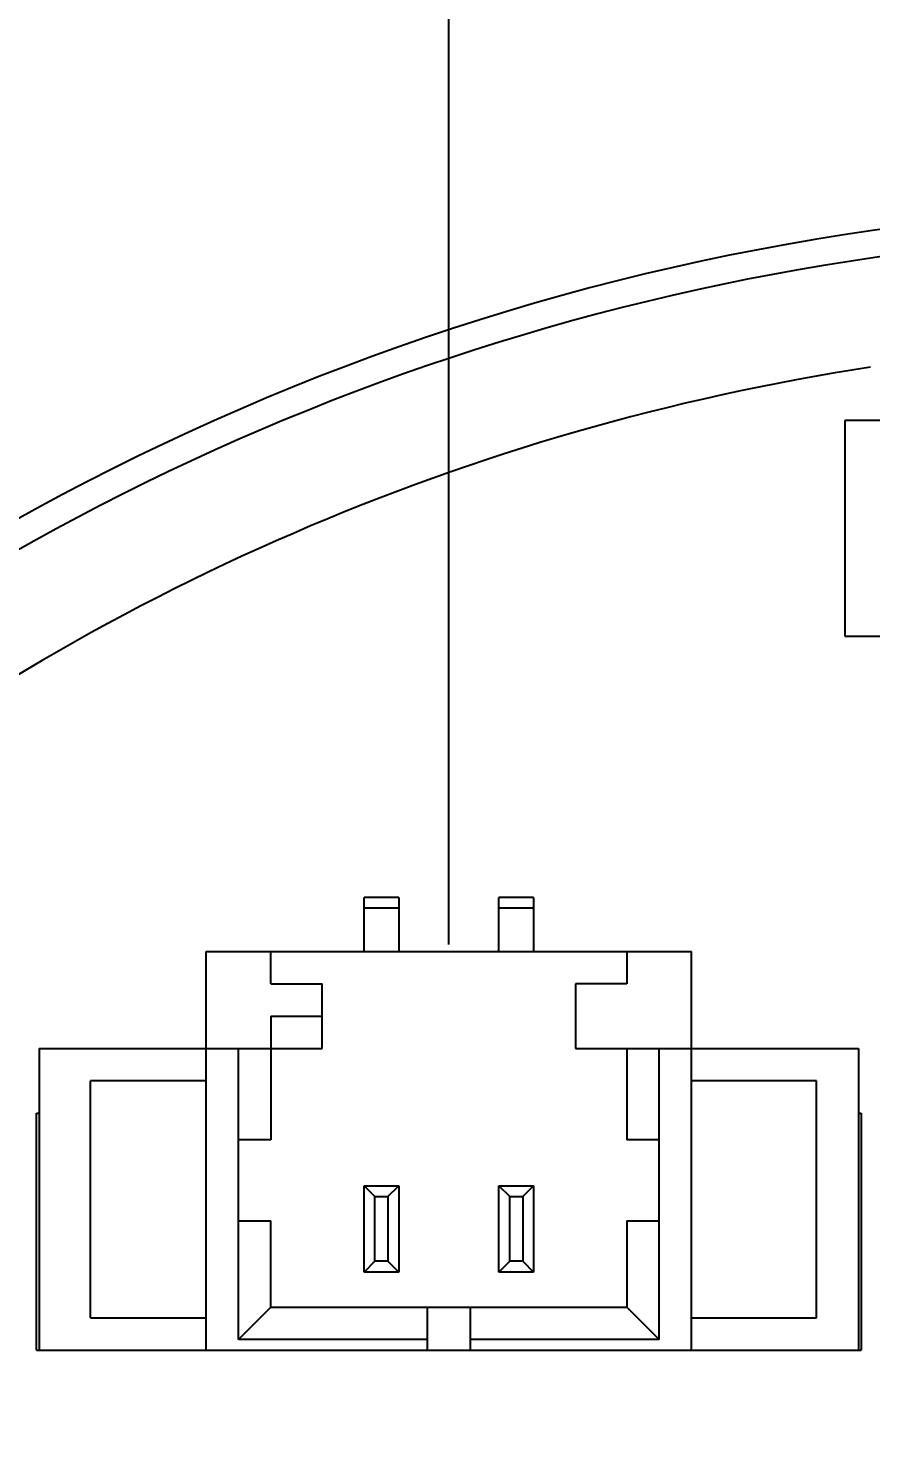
# Model space of a CAD drawing. Header units: inches. Extents: x 398 to 599, y 40 to 151.
# Drawn here: x 542.65 to 550.46, y 104.38 to 117.57 of the extents above; entities that cross this region are included whole.
import ezdxf

# ---------------------------------------------------------------- set-up
doc = ezdxf.new("R2010")
doc.units = ezdxf.units.IN
doc.header["$LTSCALE"] = 1.21
doc.header["$MEASUREMENT"] = 0
doc.header["$PDMODE"] = 3
doc.header["$PDSIZE"] = 0.3125
doc.layers.get('0').update_dxf_attribs({"linetype": 'CONTINUOUS'})
doc.layers.get('Defpoints').update_dxf_attribs({"linetype": 'CONTINUOUS'})
doc.layers.add('DIM', color=3, linetype='CONTINUOUS')
doc.styles.get("Standard").update_dxf_attribs({"font": 'txt', "width": 0.8})
doc.dimstyles.get("Standard").update_dxf_attribs({"dimtxt": 0.15625, "dimasz": 0.1875, "dimexe": 0.125, "dimexo": 0.0625, "dimgap": 0.09, "dimtad": 0, "dimtih": 1, "dimtoh": 1, "dimzin": 4, "dimdsep": 46, "dimtxsty": 'Standard', "dimblk": '_FILLED', "dimblk1": '_FILLED', "dimblk2": '_FILLED', "dimcen": 0.09, "dimazin": 1, "dimtp": 0.01, "dimtm": 0.01, "dimtfac": 1, "dimtofl": 0, "dimtmove": 0, "dimatfit": 3, "dimldrblk": '_FILLED', "dimfxl": 1, "dimtolj": 1, "dimtzin": 4, "dimarcsym": 0})

# ---------------------------------------------------------------- blocks, each defined once
blk = doc.blocks.new('_FILLED')
at = {"color": 0, "linetype": 'ByBlock'}
blk.add_solid([(0, 0), (-1, 0.1667), (-1, -0.1667)], dxfattribs=at)
blk = doc.blocks.new('*D61')
at = {"layer": 'Defpoints', "color": 0}
for p in [(553.751, 124.046), (553.751, 117.256), (540.251, 108.425)]:
    blk.add_point(p, dxfattribs=at)
at = {"layer": 'DIM', "color": 0, "lineweight": -2}
for p, q in [((540.251, 108.488), (540.251, 124.171)), ((553.751, 117.319), (553.751, 124.171)), ((542.251, 124.046), (544.111, 124.046)), ((551.751, 124.046), (549.891, 124.046))]:
    blk.add_line(p, q, dxfattribs=at)
at = {"layer": 'DIM', "color": 0, "lineweight": -2, "xscale": 2, "yscale": 2, "zscale": 2, "rotation": 180}
blk.add_blockref('_FILLED', (540.251, 124.046), dxfattribs=at)
at = {"layer": 'DIM', "color": 0, "lineweight": -2, "xscale": 2, "yscale": 2, "zscale": 2}
blk.add_blockref('_FILLED', (553.751, 124.046), dxfattribs=at)
at = {"layer": 'DIM', "color": 0, "insert": (547.001, 124.046), "char_height": 2, "attachment_point": 5}
blk.add_mtext('\\A1;13.50', dxfattribs=at)
blk = doc.blocks.new('*D62')
at = {"layer": 'Defpoints', "color": 0}
for p in [(553.751, 119.295), (553.751, 115.925), (546.551, 109.005)]:
    blk.add_point(p, dxfattribs=at)
at = {"layer": 'DIM', "color": 0, "lineweight": -2}
for p, q in [((546.551, 109.068), (546.551, 119.42)), ((553.751, 115.988), (553.751, 119.42)), ((544.551, 119.295), (542.551, 119.295)), ((555.751, 119.295), (557.751, 119.295))]:
    blk.add_line(p, q, dxfattribs=at)
at = {"layer": 'DIM', "color": 0, "lineweight": -2, "xscale": 2, "yscale": 2, "zscale": 2}
blk.add_blockref('_FILLED', (546.551, 119.295), dxfattribs=at)
at = {"layer": 'DIM', "color": 0, "lineweight": -2, "xscale": 2, "yscale": 2, "zscale": 2, "rotation": 180}
blk.add_blockref('_FILLED', (553.751, 119.295), dxfattribs=at)
at = {"layer": 'DIM', "color": 0, "insert": (550.151, 119.295), "char_height": 2, "attachment_point": 5}
blk.add_mtext('\\A1;7.20', dxfattribs=at)
blk = doc.blocks.new('*D63')
at = {"layer": 'Defpoints', "color": 0}
for p in [(553.751, 119.42), (553.751, 117.704), (560.951, 109.005)]:
    blk.add_point(p, dxfattribs=at)
at = {"layer": 'DIM', "color": 0, "lineweight": -2}
for p, q in [((553.751, 117.766), (553.751, 119.545)), ((560.951, 109.068), (560.951, 119.545)), ((551.751, 119.42), (549.751, 119.42)), ((562.951, 119.42), (564.951, 119.42))]:
    blk.add_line(p, q, dxfattribs=at)
at = {"layer": 'DIM', "color": 0, "lineweight": -2, "xscale": 2, "yscale": 2, "zscale": 2}
blk.add_blockref('_FILLED', (553.751, 119.42), dxfattribs=at)
at = {"layer": 'DIM', "color": 0, "lineweight": -2, "xscale": 2, "yscale": 2, "zscale": 2, "rotation": 180}
blk.add_blockref('_FILLED', (560.951, 119.42), dxfattribs=at)
at = {"layer": 'DIM', "color": 0, "insert": (557.351, 119.42), "char_height": 2, "attachment_point": 5}
blk.add_mtext('\\A1;7.20', dxfattribs=at)
blk = doc.blocks.new('*D65')
at = {"layer": 'Defpoints', "color": 0}
for p in [(553.751, 127.736), (553.751, 117.256), (538.001, 104.425)]:
    blk.add_point(p, dxfattribs=at)
at = {"layer": 'DIM', "color": 0, "lineweight": -2}
for p, q in [((538.001, 104.488), (538.001, 127.861)), ((553.751, 117.319), (553.751, 127.861)), ((540.001, 127.736), (542.853, 127.736)), ((551.751, 127.736), (548.899, 127.736))]:
    blk.add_line(p, q, dxfattribs=at)
at = {"layer": 'DIM', "color": 0, "lineweight": -2, "xscale": 2, "yscale": 2, "zscale": 2, "rotation": 180}
blk.add_blockref('_FILLED', (538.001, 127.736), dxfattribs=at)
at = {"layer": 'DIM', "color": 0, "lineweight": -2, "xscale": 2, "yscale": 2, "zscale": 2}
blk.add_blockref('_FILLED', (553.751, 127.736), dxfattribs=at)
at = {"layer": 'DIM', "color": 0, "insert": (545.876, 127.736), "char_height": 2, "attachment_point": 5}
blk.add_mtext('\\A1;15.75', dxfattribs=at)

msp = doc.modelspace()

# ---------------------------------------------------------------- linework, layer by layer
at = {"color": 7, "linetype": 'Continuous'}
for p, q in [((550.223, 113.93), (550.223, 111.93)), ((556.583, 113.93), (550.223, 113.93)), ((550.223, 111.93), (556.583, 111.93)), ((545.766, 109.005), (545.766, 109.505)), ((546.086, 109.505), (545.766, 109.505)), ((546.086, 109.505), (546.086, 109.005)), ((547.016, 109.005), (547.016, 109.505)), ((547.336, 109.505), (547.016, 109.505)), ((547.336, 109.505), (547.336, 109.005)), ((546.086, 109.405), (545.766, 109.405)), ((547.336, 109.405), (547.016, 109.405)), ((544.301, 105.305), (544.301, 109.005)), ((544.301, 109.005), (548.801, 109.005)), ((544.901, 108.705), (544.901, 109.005)), ((548.201, 109.005), (548.201, 108.705)), ((548.801, 105.305), (548.801, 109.005)), ((544.901, 108.705), (545.376, 108.705)), ((545.376, 108.105), (545.376, 108.705)), ((547.726, 108.705), (547.726, 108.105)), ((548.201, 108.705), (547.726, 108.705)), ((544.901, 108.405), (544.901, 107.255)), ((544.901, 108.405), (545.376, 108.405)), ((542.751, 108.105), (542.751, 105.305)), ((542.751, 108.105), (545.376, 108.105)), ((544.601, 105.405), (544.601, 108.105)), ((547.726, 108.105), (550.351, 108.105)), ((548.201, 108.105), (548.201, 107.255)), ((548.501, 105.405), (548.501, 108.105)), ((550.351, 108.105), (550.351, 105.305)), ((543.226, 105.605), (543.226, 107.805)), ((544.301, 107.805), (543.226, 107.805)), ((549.962, 107.805), (548.801, 107.805)), ((549.962, 105.605), (549.962, 107.805)), ((542.726, 105.305), (542.726, 107.505)), ((542.726, 107.505), (542.751, 107.505)), ((550.351, 107.505), (550.376, 107.505)), ((550.376, 107.505), (550.376, 105.305)), ((544.901, 107.255), (544.601, 107.255)), ((548.501, 107.255), (548.201, 107.255)), ((545.766, 106.03), (545.766, 106.83)), ((545.866, 106.73), (545.766, 106.83)), ((545.766, 106.83), (546.086, 106.83)), ((545.986, 106.73), (546.086, 106.83)), ((546.086, 106.83), (546.086, 106.03)), ((547.016, 106.03), (547.016, 106.83)), ((547.116, 106.73), (547.016, 106.83)), ((547.016, 106.83), (547.336, 106.83)), ((547.236, 106.73), (547.336, 106.83)), ((547.336, 106.83), (547.336, 106.03)), ((545.866, 106.13), (545.866, 106.73)), ((545.866, 106.73), (545.986, 106.73)), ((545.986, 106.73), (545.986, 106.13)), ((547.116, 106.13), (547.116, 106.73)), ((547.116, 106.73), (547.236, 106.73)), ((547.236, 106.73), (547.236, 106.13)), ((544.601, 106.505), (544.901, 106.505)), ((544.901, 105.705), (544.901, 106.505)), ((548.201, 106.505), (548.201, 105.705)), ((548.201, 106.505), (548.501, 106.505)), ((545.866, 106.13), (545.766, 106.03)), ((546.086, 106.03), (545.766, 106.03)), ((545.986, 106.13), (545.866, 106.13)), ((545.986, 106.13), (546.086, 106.03)), ((547.116, 106.13), (547.016, 106.03)), ((547.336, 106.03), (547.016, 106.03)), ((547.236, 106.13), (547.116, 106.13)), ((547.236, 106.13), (547.336, 106.03)), ((544.601, 105.405), (544.901, 105.705)), ((544.901, 105.705), (548.201, 105.705)), ((546.351, 105.705), (546.351, 105.305)), ((546.751, 105.305), (546.751, 105.705)), ((548.201, 105.705), (548.501, 105.405)), ((543.226, 105.605), (544.301, 105.605)), ((548.801, 105.605), (549.962, 105.605)), ((546.351, 105.405), (544.601, 105.405)), ((548.501, 105.405), (546.751, 105.405)), ((542.726, 105.305), (550.376, 105.305))]:
    msp.add_line(p, q, dxfattribs=at)
for radius, start, end in [(23, 281.2259, 258.7753), (22.75, 294.4433, 241.1343), (21.75, 98.6955, 128.1289)]:
    msp.add_arc((553.751, 92.925), radius, start, end, dxfattribs=at)

# ---------------------------------------------------------------- dimensions: what is measured, and where the dimension line sits
at = {"layer": 'DIM'}
for base, p1, p2, picture, middle in [((553.751, 127.736), (538.001, 104.425), (553.751, 117.256), '*D65', (545.876, 127.736)), ((553.751, 124.046), (540.251, 108.425), (553.751, 117.256), '*D61', (547.001, 124.046)), ((553.751, 119.42), (560.951, 109.005), (553.751, 117.704), '*D63', (557.351, 119.42)), ((553.751, 119.295), (546.551, 109.005), (553.751, 115.925), '*D62', (550.151, 119.295))]:
    dim = msp.add_linear_dim(base=base, p1=p1, p2=p2, dimstyle='Standard', override={"dimtxt": 2, "dimasz": 2, "dimtih": 0, "dimtoh": 0, "dimzin": 0, "dimcen": 0.198, "dimadec": 0, "dimazin": 0, "dimtp": 0, "dimtm": 0, "dimtdec": 4, "dimtzin": 0}, dxfattribs=at)
    dim.commit()
    dim.dimension.update_dxf_attribs({"geometry": picture, "text_midpoint": middle})

doc.saveas('drawing.dxf')
